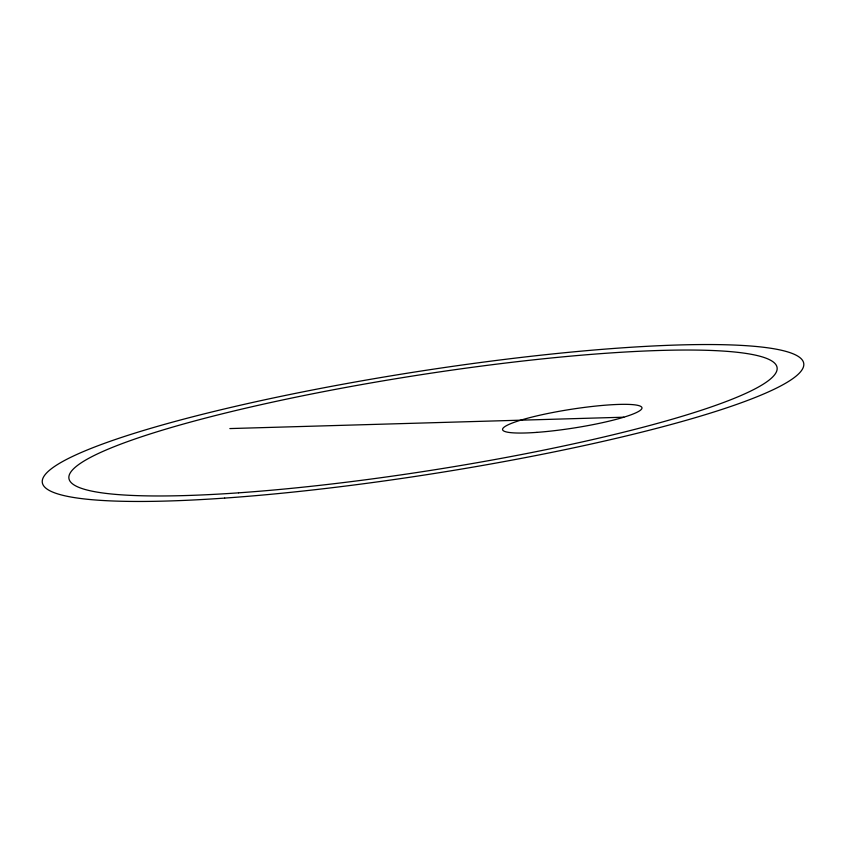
<?xml version="1.0" encoding="UTF-8"?>
<svg xmlns="http://www.w3.org/2000/svg" width="846" height="846" viewBox="0 0 846 846"><rect width="100%" height="100%" fill="white"/><g stroke="black" fill="none" stroke-linecap="round" stroke-linejoin="round"><path stroke-width="1.27" d="M229.869 428.573L623.83 417.205M224.655 498.093A385.364 51.638 -8.9 0 0 803.7 365.747A385.364 51.638 -8.9 0 0 240.645 405.16A385.364 51.638 -8.9 0 0 224.655 498.093M238.54 492.837A358.397 48.021 -8.9 0 0 777.051 369.755A358.397 48.021 -8.9 0 0 253.409 406.408A358.397 48.021 -8.9 0 0 238.54 492.837M536.924 432.369A70.567 9.454 -8.9 0 0 641.977 408.047A70.567 9.454 -8.9 0 0 537.855 415.661A70.567 9.454 -8.9 0 0 536.924 432.369"/></g></svg>
